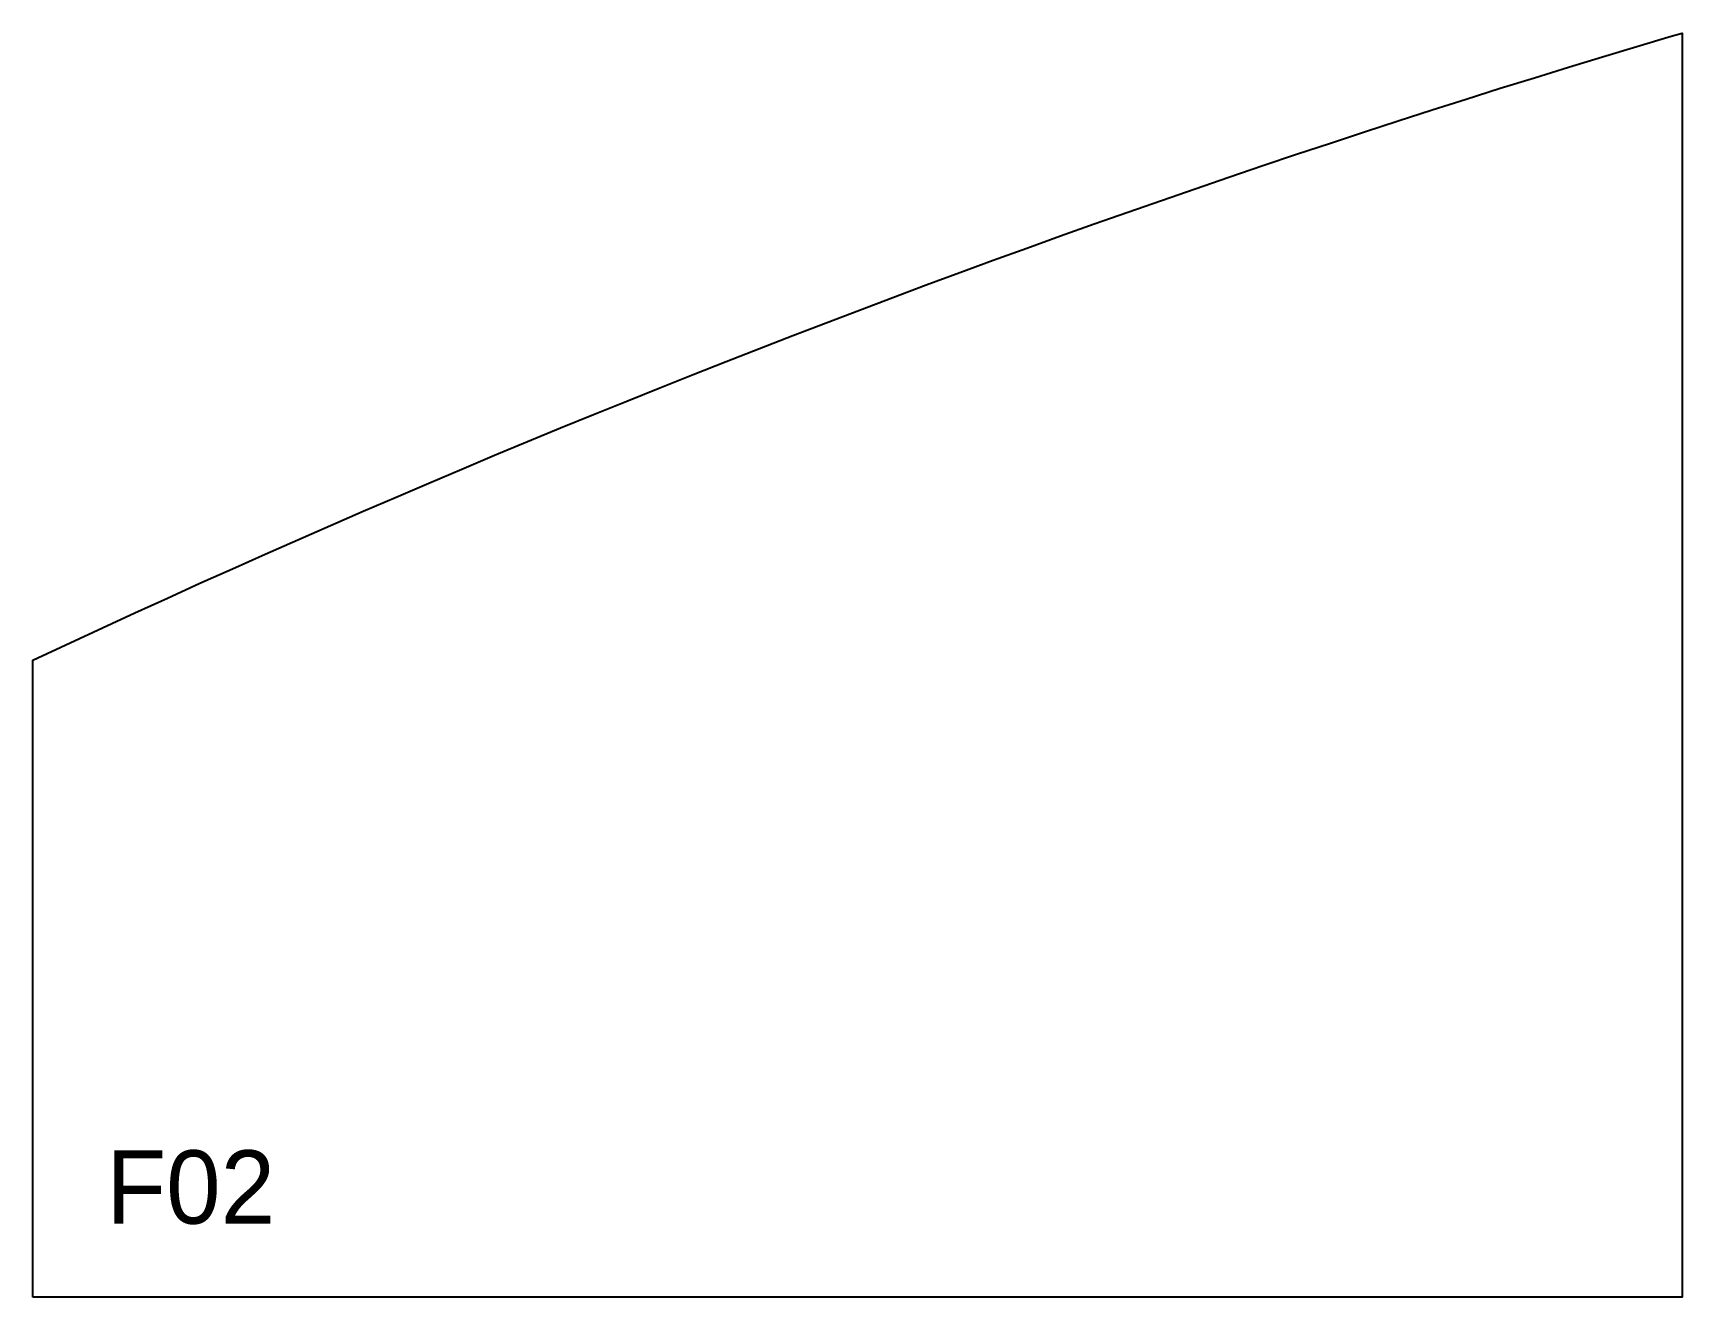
# Model space of a CAD drawing. Header units: millimetres. Extents: x 0 to 900, y 0 to 690.
import ezdxf

# ---------------------------------------------------------------- set-up
doc = ezdxf.new("R2010")
doc.units = ezdxf.units.MM
doc.layers.add('CUT', color=1, linetype='Continuous')
doc.layers.add('ID', color=3, linetype='Continuous')

msp = doc.modelspace()

# ---------------------------------------------------------------- linework, layer by layer
at = {"layer": 'CUT'}
msp.add_lwpolyline([(0, 0), (0, 347.39), (2.65, 348.63), (20.3, 356.88), (37.97, 365.08), (55.67, 373.22), (73.4, 381.3), (91.15, 389.33), (108.92, 397.31), (126.72, 405.23), (144.54, 413.1), (162.39, 420.91), (180.26, 428.67), (198.15, 436.37), (216.07, 444.02), (234.01, 451.61), (251.97, 459.15), (269.96, 466.64), (287.97, 474.06), (306, 481.44), (324.06, 488.75), (342.14, 496.01), (360.24, 503.22), (378.36, 510.37), (396.5, 517.47), (414.67, 524.5), (432.85, 531.49), (451.06, 538.42), (469.29, 545.29), (487.54, 552.1), (505.81, 558.86), (524.1, 565.57), (542.42, 572.21), (560.75, 578.8), (579.1, 585.34), (597.47, 591.82), (615.87, 598.24), (634.28, 604.61), (652.71, 610.92), (671.16, 617.17), (689.63, 623.36), (708.12, 629.5), (726.63, 635.59), (745.15, 641.61), (763.7, 647.58), (782.26, 653.49), (800.84, 659.35), (819.44, 665.15), (838.06, 670.89), (856.69, 676.57), (875.34, 682.2), (894.01, 687.77), (900, 689.53), (900, 0), (0, 0)], close=True, dxfattribs=at)

# ---------------------------------------------------------------- texts
at = {"layer": 'ID'}
msp.add_text('F02', height=40, dxfattribs=at).set_placement((40, 40))

doc.saveas('drawing.dxf')
